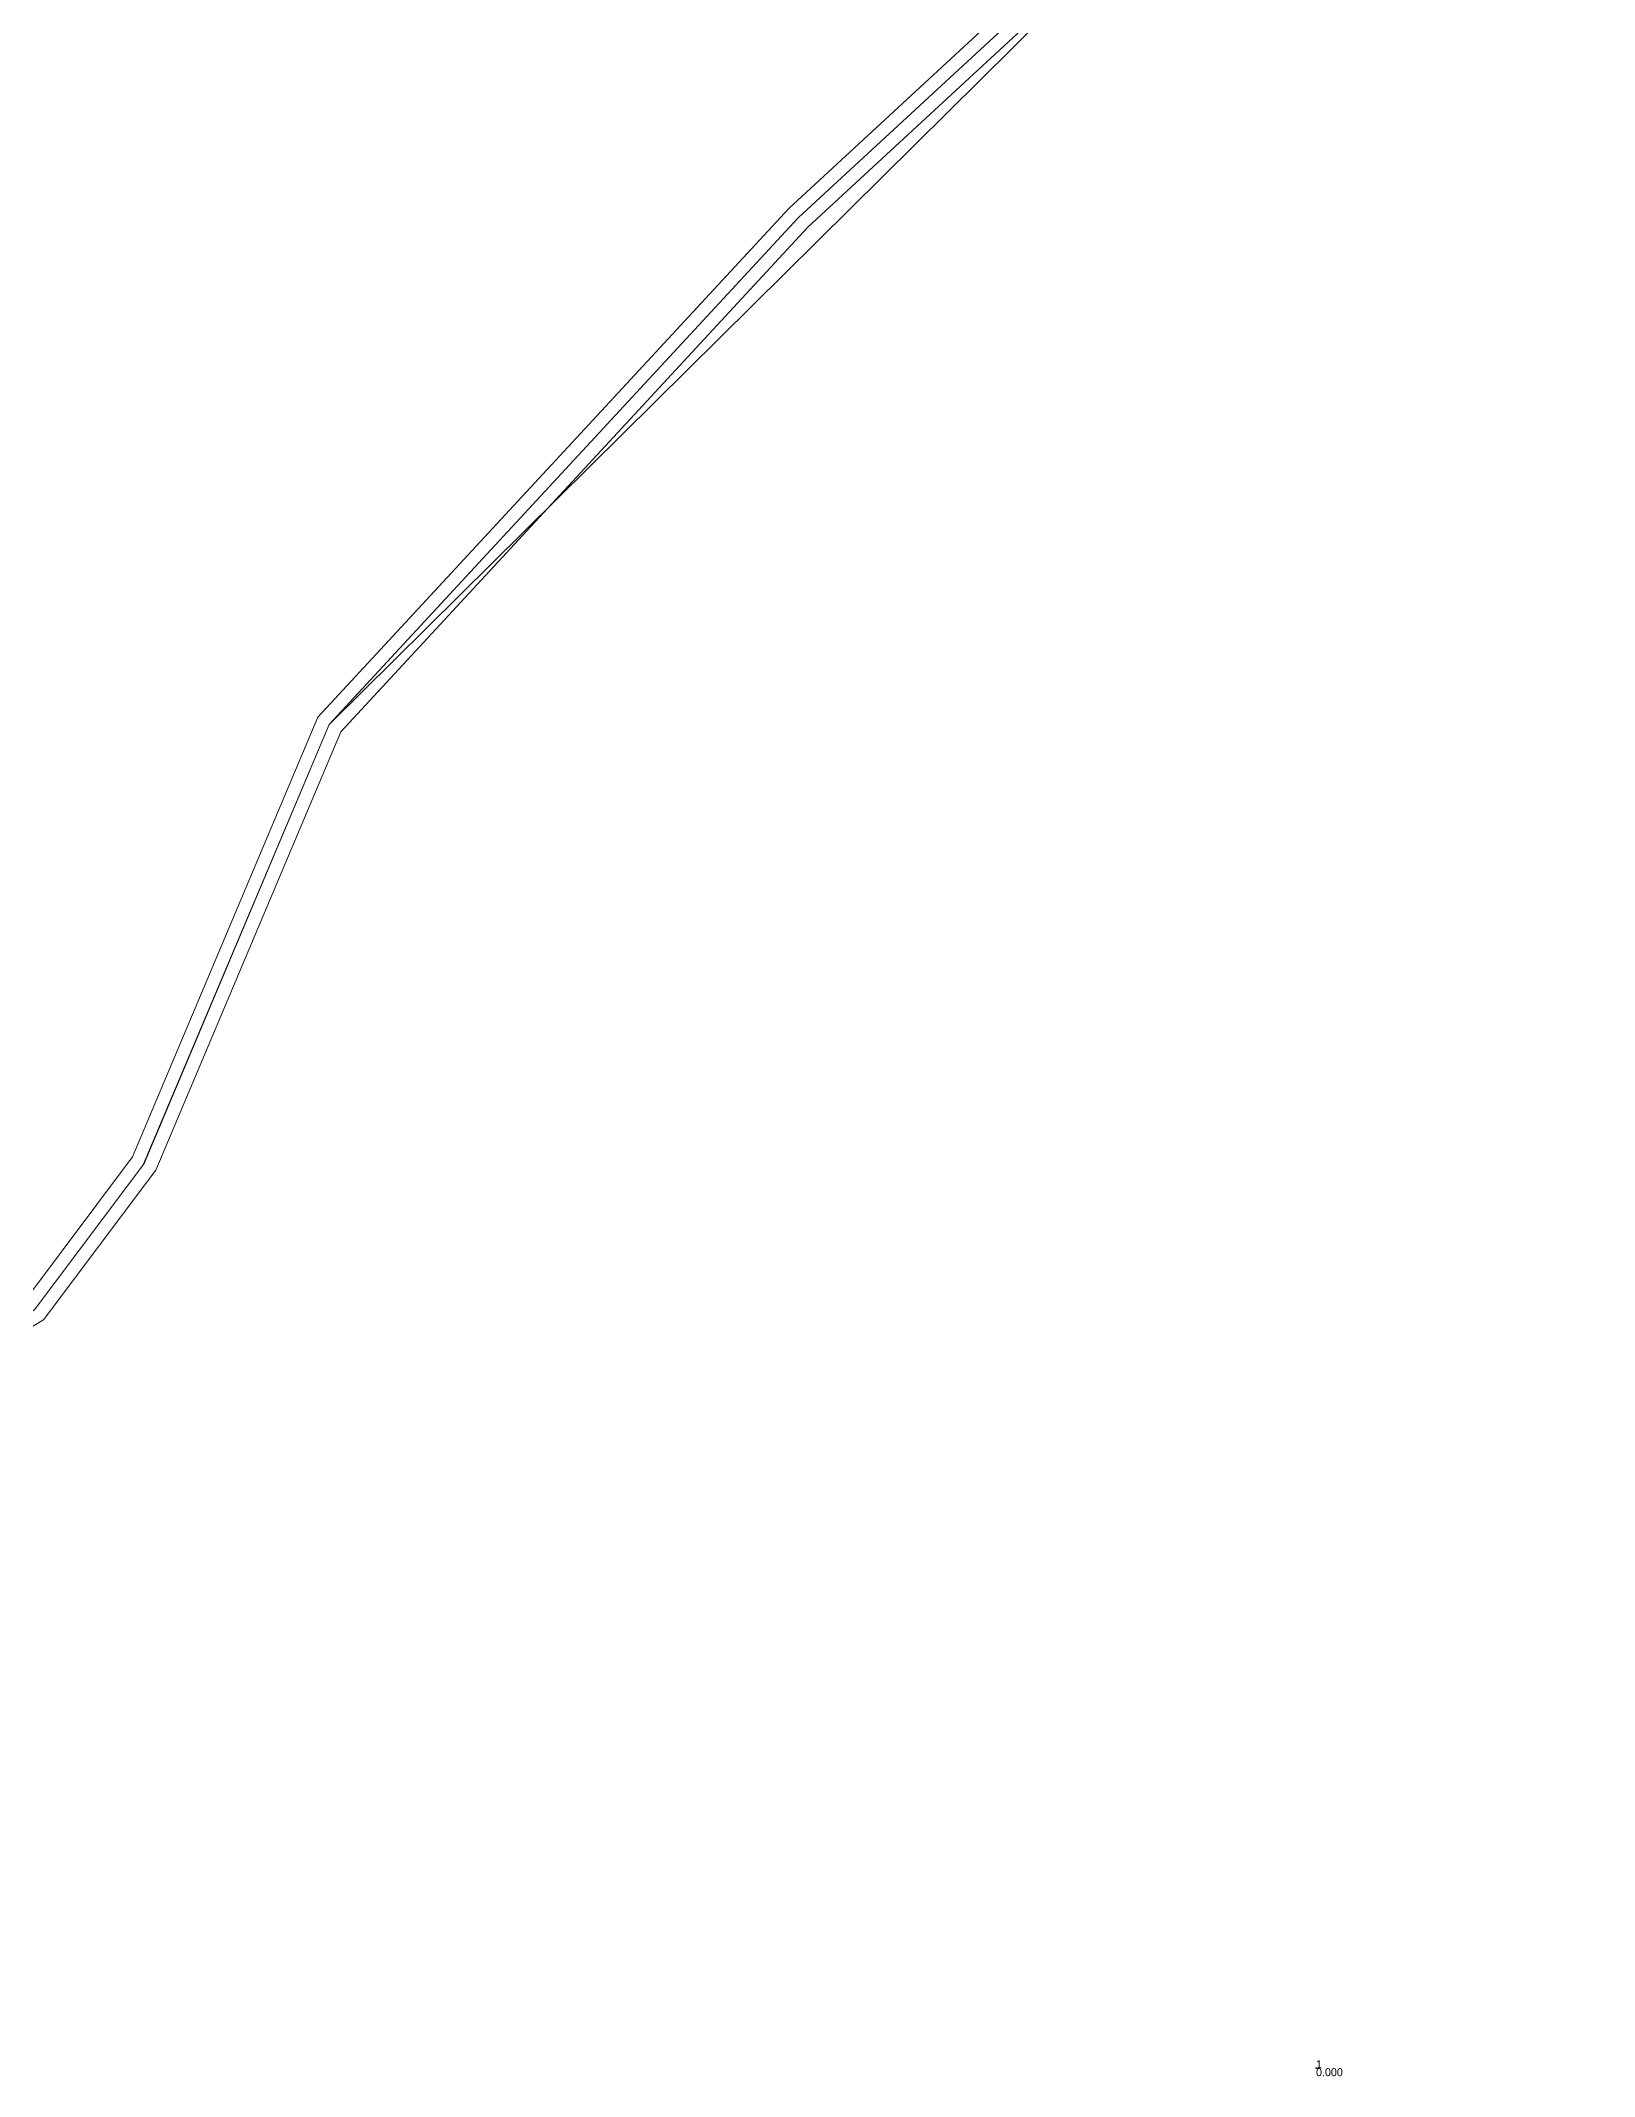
# Model space of a CAD drawing. Header units: metres. Extents: x 0 to 551036, y 0 to 1845929.
# Drawn here: x 548654.2 to 549003.6, y 1842030.2 to 1842488.1 of the extents above; entities that cross this region are included whole.
import ezdxf
from ezdxf.enums import TextEntityAlignment as Align

# ---------------------------------------------------------------- set-up
doc = ezdxf.new("R2010")
doc.units = ezdxf.units.M
doc.header["$MEASUREMENT"] = 0
doc.layers.get('Defpoints').update_dxf_attribs({"lineweight": 0})
for name, color, linetype, lineweight in [('BD HH1 KEM TMB$0$Line7', 7, 'Continuous', 0), ('Level 12', 7, 'Continuous', 0), ('Level 7', 7, 'Continuous', 0), ('Level 8', 7, 'Continuous', 0)]:
    doc.layers.add(name, color=color, linetype=linetype, lineweight=lineweight)
doc.styles.add('Style-FmSimple', font='FmSimple.shx')

# ---------------------------------------------------------------- blocks, each defined once
blk = doc.blocks.new('DDCT')
at = {"layer": 'Level 7', "color": 3, "linetype": 'Continuous', "lineweight": 30}
blk.add_point((0, 0), dxfattribs=at)
blk = doc.blocks.new('SHMIA')
at = {"layer": 'Level 12', "color": 2, "linetype": 'Continuous', "lineweight": 0, "style": 'Style-FmSimple'}
blk.add_text('1', height=1.8, dxfattribs=at).set_placement((0, 0))
blk = doc.blocks.new('DoCao')
at = {"layer": 'Level 8', "color": 1, "linetype": 'Continuous', "lineweight": 0, "style": 'Style-FmSimple'}
blk.add_text('0.000', height=1.8, dxfattribs=at).set_placement((0, 0), align=Align.TOP_LEFT)

msp = doc.modelspace()

# ---------------------------------------------------------------- linework, layer by layer
at = {"layer": 'BD HH1 KEM TMB$0$Line7', "color": 7, "flags": 128}
for points in [[(548304.41244, 1842206.24898), (548346.36613, 1842208.62036), (548391.41131, 1842199.89792), (548491.0405, 1842171.71603), (548518.83725, 1842153.80684, 0.2580707), (548557.46279, 1842151.20609), (548603.66161, 1842172.83658), (548652.77713, 1842202.59695), (548677.42299, 1842235.46804), (548719.08268, 1842334.27441), (548824.55101, 1842448.2211), (548968.03218, 1842580.80223), (549287.78991, 1842794.01924)], [(548304.51484, 1842209.25956), (548346.56974, 1842211.63666), (548392.10599, 1842202.81913), (548492.28846, 1842174.48073), (548520.46208, 1842156.32873, 0.2580707), (548556.19071, 1842153.92304), (548602.2442, 1842175.48548), (548650.72547, 1842204.86155), (548674.80176, 1842236.97298), (548716.52307, 1842335.92551), (548822.42896, 1842450.34494), (548966.17044, 1842583.1666), (549286.12557, 1842796.51523)], [(548304.31004, 1842203.23841), (548346.16251, 1842205.60406), (548390.71663, 1842196.97671), (548489.79254, 1842168.95132), (548517.21242, 1842151.28495, 0.2580707), (548558.73488, 1842148.48914), (548605.07903, 1842170.18767), (548654.82878, 1842200.33235), (548680.04422, 1842233.9631), (548721.64228, 1842332.62332), (548826.67305, 1842446.09727), (548969.89391, 1842578.43787), (549289.45426, 1842791.52325)]]:
    msp.add_lwpolyline(points, format="xyb", dxfattribs=at)
at = {"layer": 'Defpoints', "color": 3, "flags": 128}
msp.add_lwpolyline([(548178.38974, 1842241.97382), (548264.94174, 1842211.22663), (548304.41244, 1842206.24898), (548346.36613, 1842208.62036), (548491.0405, 1842171.71603), (548529.75697, 1842152.67152), (548567.62303, 1842152.65061), (548652.77713, 1842202.59695), (548677.20203, 1842235.17333), (548719.08268, 1842334.27441), (548968.03218, 1842580.80223), (549287.78991, 1842794.01924)], dxfattribs=at)

# ---------------------------------------------------------------- block references
at = {"layer": 'Level 12', "color": 2, "linetype": 'Continuous', "lineweight": 0}
msp.add_blockref('SHMIA', (548941, 1842032), dxfattribs=at)
at = {"layer": 'Level 7', "color": 3, "linetype": 'Continuous', "lineweight": 30}
msp.add_blockref('DDCT', (548941, 1842032), dxfattribs=at)
at = {"layer": 'Level 8', "color": 1, "linetype": 'Continuous', "lineweight": 0}
msp.add_blockref('DoCao', (548941, 1842032), dxfattribs=at)

doc.saveas('drawing.dxf')
